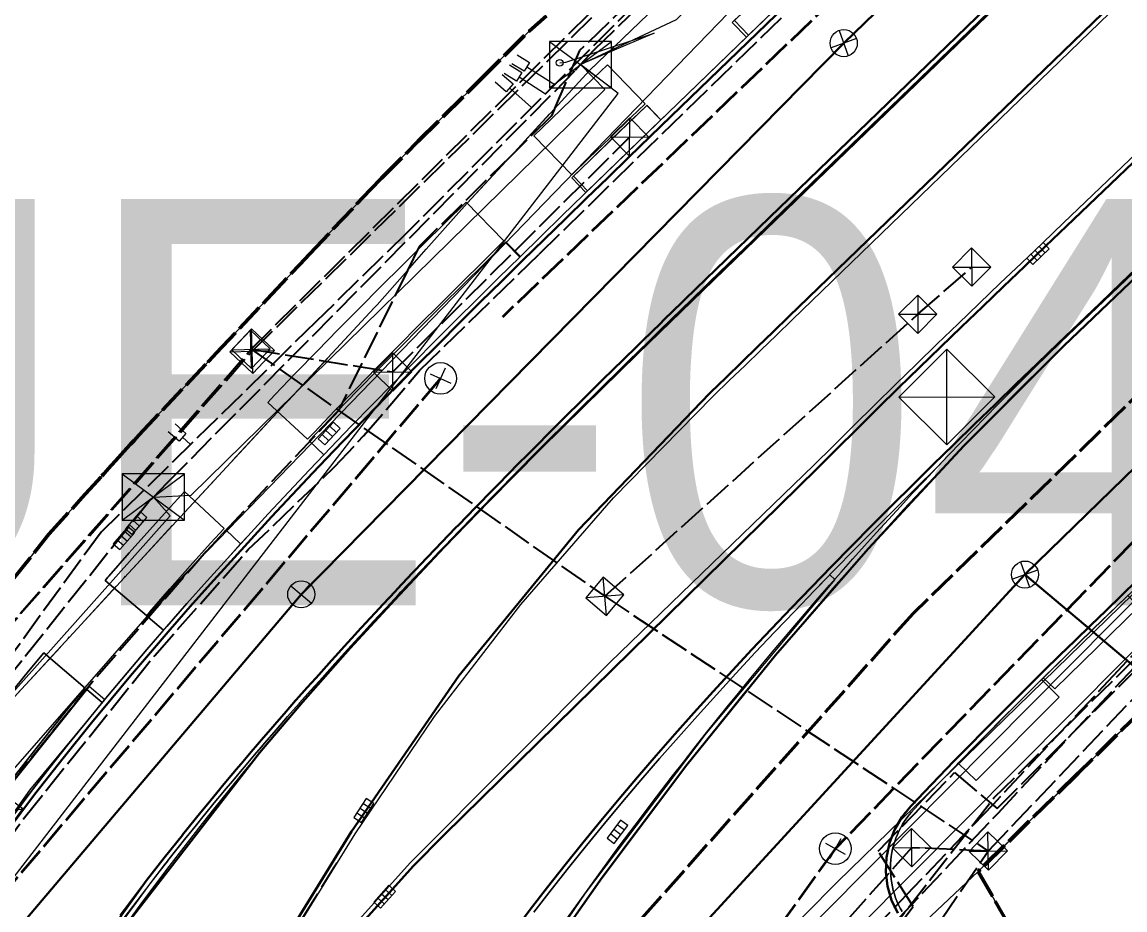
# Model space of a CAD drawing. Header units: metres. Extents: x 105014 to 106600, y 111320 to 118425.
# Drawn here: x 105923.89 to 105972.7, y 115493.17 to 115532.48 of the extents above; entities that cross this region are included whole.
import ezdxf
from ezdxf.enums import TextEntityAlignment as Align

# ---------------------------------------------------------------- set-up
doc = ezdxf.new("R2010")
doc.units = ezdxf.units.M
doc.linetypes.add('DASHDOT', pattern=[3.556, 2.54, -0.508, 0, -0.508])
doc.linetypes.add('DASHED', pattern=[1.524, 1.27, -0.254])
for name, color, linetype, lineweight in [('00-BASE-LIMITE', 7, 'DASHED', 50), ('00-BASE-UE', 42, 'DASHED', 25), ('10-PAV-CALZADA-BRT', 12, 'CONTINUOUS', 30), ('10-PAV-CALZADA-MIXTA', 8, 'CONTINUOUS', 30), ('10-PAV-CICLORUTA', 76, 'CONTINUOUS', 18), ('10-PAV-SARDINEL', 252, 'CONTINUOUS', 13), ('20-EP-ZONA-DURA', 253, 'CONTINUOUS', 13), ('20-EP-ZONA-VERDE', 84, 'CONTINUOUS', 13), ('30-RED-ENEL-NODOS', 11, 'CONTINUOUS', 13), ('30-RED-ENEL-PROY', 1, 'DASHED', 25), ('30-RED-ETB-CAMARA', 151, 'CONTINUOUS', 13), ('30-RED-ETB-EXIST', 145, 'CONTINUOUS', 13), ('30-RED-ETB-PROY', 5, 'DASHED', 25), ('30-RED-MOVISTAR-CAMARA', 141, 'CONTINUOUS', 13), ('30-RED-MOVISTAR-PROY', 4, 'DASHED', 25), ('30-RED-VANTI-EXIST', 52, 'CONTINUOUS', 13), ('30-RED-VANTI-PROY', 2, 'DASHED', 25), ('30-RED-VANTI-RETIRO', 8, 'DASHDOT', 13), ('35-RH-ACUE-DOMICILIARIA', 152, 'CONTINUOUS', 9), ('35-RH-ACUE-MATRIZ-PJ', 150, 'DASHED', 40), ('35-RH-ACUE-MENOR-EXIST', 151, 'CONTINUOUS', 13), ('35-RH-ACUE-MENOR-PROY', 5, 'DASHED', 25), ('35-RH-PLUV-COLECTOR', 96, 'CONTINUOUS', 30), ('35-RH-PLUV-NODOS', 94, 'CONTINUOUS', 13), ('35-RH-SUDS-ZONAS', 92, 'CONTINUOUS', 20), ('36-RH-SAN-COLECTOR-PROY', 6, 'DASHED', 35), ('36-RH-SAN-POZOS', 216, 'CONTINUOUS', 13), ('40-ROT-UE', 7, 'CONTINUOUS', 25), ('60-PREDIAL-LOTE', 42, 'CONTINUOUS', 13)]:
    doc.layers.add(name, color=color, linetype=linetype, lineweight=lineweight)

# ---------------------------------------------------------------- blocks, each defined once
blk = doc.blocks.new('CAM_ETB_T_13')
for p, q in [((-1.375, -1.025), (1.375, 1.025)), ((-1.375, 1.025), (1.375, -1.025))]:
    blk.add_line(p, q)
blk.add_lwpolyline([(-1.375, -1.025), (1.375, -1.025), (1.375, 1.025), (-1.375, 1.025)], close=True)
blk = doc.blocks.new('POSTE')
blk.add_circle((0, 0), 0.15)
blk = doc.blocks.new('CAJA_ENEL')
for p, q in [((-0.6, -0.6), (0.6, 0.6)), ((-0.6, 0.6), (0.6, -0.6))]:
    blk.add_line(p, q)
blk.add_lwpolyline([(-0.6, -0.6), (0.6, -0.6), (0.6, 0.6), (-0.6, 0.6)], close=True)
blk = doc.blocks.new('CT_ENEL')
for p, q in [((-1.5, -1.5), (1.5, 1.5)), ((-1.5, 1.5), (1.5, -1.5))]:
    blk.add_line(p, q)
blk.add_lwpolyline([(-1.5, -1.5), (1.5, -1.5), (1.5, 1.5), (-1.5, 1.5)], close=True)
blk = doc.blocks.new('CAM_MOV_CS_276')
for p, q in [((-0.7, -0.7), (0.7, 0.7)), ((-0.7, 0.7), (0.7, -0.7))]:
    blk.add_line(p, q)
blk.add_lwpolyline([(-0.7, -0.7), (0.7, -0.7), (0.7, 0.7), (-0.7, 0.7)], close=True)
blk = doc.blocks.new('POZO_SAN')
for p, q in [((0, -0.5), (0, 0.5)), ((-0.5, 0), (0.5, 0))]:
    blk.add_line(p, q)
blk.add_circle((0, 0), 0.7)
blk = doc.blocks.new('SUMIDERO')
for p, q in [((-0.25, -0.2), (-0.25, 0.2)), ((0, -0.2), (0, 0.2)), ((0.25, -0.2), (0.25, 0.2))]:
    blk.add_line(p, q)
blk.add_lwpolyline([(-0.5, -0.2), (0.5, -0.2), (0.5, 0.2), (-0.5, 0.2)], close=True)
blk = doc.blocks.new('POZO_PLUV')
for p, q in [((-0.42, -0.42), (0.42, 0.42)), ((-0.42, 0.42), (0.42, -0.42))]:
    blk.add_line(p, q)
blk.add_circle((0, 0), 0.6)

msp = doc.modelspace()

# ---------------------------------------------------------------- linework, layer by layer
at = {"layer": '00-BASE-LIMITE'}
for points in [[(105922.5191, 115506.5959), (105924.6911, 115509.3245), (105925.0757, 115509.8101), (105926.2315, 115511.0845), (105926.5305, 115511.4141), (105927.4165, 115512.3911), (105927.4877, 115512.4695), (105927.6515, 115512.6495), (105927.6835, 115512.6861), (105928.0207, 115513.0573), (105928.5307, 115513.6197), (105928.6939, 115513.7995), (105928.8461, 115513.9623), (105929.0633, 115514.1931), (105932.1075, 115517.4253), (105932.3567, 115517.6899), (105932.4671, 115517.8071), (105934.7405, 115520.2209), (105936.1807, 115521.7501), (105936.6055, 115522.2011), (105939.3087, 115525.0713), (105939.7907, 115525.5783), (105941.4273, 115527.2073), (105944.1507, 115529.9181), (105946.3261, 115532.0831), (105947.0961, 115532.7559)], [(106002.6677, 115530.6899), (105998.6215, 115526.6919), (105998.4809, 115526.5485), (105997.7913, 115525.8805), (105994.5141, 115522.7061), (105987.3751, 115515.7317), (105981.8641, 115510.3417), (105976.6869, 115505.2077), (105970.6365, 115499.2379), (105966.2127, 115494.8823), (105967.6099, 115492.4195), (105962.9853, 115487.2913), (105957.2387, 115480.2861), (105954.0741, 115475.7795), (105950.8003, 115470.6775), (105948.5807, 115466.6893), (105946.2041, 115463.1343), (105944.7265, 115459.7935), (105942.5935, 115454.6079), (105941.8481, 115452.8995), (105939.5729, 115447.1485), (105937.9373, 115442.4903)]]:
    msp.add_lwpolyline(points, dxfattribs=at)
at = {"layer": '00-BASE-UE'}
for points in [[(105922.5191, 115506.5959), (105924.6911, 115509.3245), (105925.0757, 115509.8101), (105926.2315, 115511.0845), (105926.5305, 115511.4141), (105927.4165, 115512.3911), (105927.4877, 115512.4695), (105927.6515, 115512.6495), (105927.6835, 115512.6861), (105928.0207, 115513.0573), (105928.5307, 115513.6197), (105928.6939, 115513.7995), (105928.8461, 115513.9623), (105929.0633, 115514.1931), (105932.1075, 115517.4253), (105932.3567, 115517.6899), (105932.4671, 115517.8071), (105934.7405, 115520.2209), (105936.1807, 115521.7501), (105936.6055, 115522.2011), (105939.3087, 115525.0713), (105939.7907, 115525.5783), (105941.4273, 115527.2073), (105944.1507, 115529.9181), (105946.3261, 115532.0831), (105947.0961, 115532.7559)], [(106002.6677, 115530.6899), (105998.6215, 115526.6919), (105998.4809, 115526.5485), (105997.7913, 115525.8805), (105994.5141, 115522.7061), (105987.3751, 115515.7317), (105981.8641, 115510.3417), (105976.6869, 115505.2077), (105970.6365, 115499.2379), (105966.2127, 115494.8823), (105967.6099, 115492.4195), (105962.9853, 115487.2913), (105957.2387, 115480.2861), (105954.0741, 115475.7795), (105950.8003, 115470.6775), (105948.5807, 115466.6893), (105946.2041, 115463.1343), (105944.7265, 115459.7935), (105942.5935, 115454.6079), (105941.8481, 115452.8995), (105939.5729, 115447.1485), (105937.9373, 115442.4903)]]:
    msp.add_lwpolyline(points, dxfattribs=at)
at = {"layer": '10-PAV-CALZADA-BRT'}
for points in [[(105903.5739, 115434.7275), (105905.8732, 115444.91), (105908.9067, 115454.8985), (105912.6583, 115464.64), (105917.1081, 115474.083), (105922.2326, 115483.1775), (105928.0047, 115491.8754), (105934.3939, 115500.1307), (105936.3113, 115502.3841), (105938.4159, 115504.7627), (105940.3827, 115506.9103), (105942.5741, 115509.2325), (105944.5497, 115511.2727), (105946.8249, 115513.5723), (105948.7343, 115515.4695), (105951.1281, 115517.8177), (105952.5691, 115519.2191), (105955.4463, 115522.0051), (105992.0635, 115557.4137)], [(105993.8673, 115554.2895), (105957.8339, 115519.4455), (105957.1383, 115518.7727), (105956.4429, 115518.0997), (105955.7477, 115517.4265), (105955.0529, 115516.7529), (105954.3587, 115516.0787), (105954.3149, 115516.0359), (105948.5159, 115510.0085), (105943.2204, 115503.5344), (105938.4627, 115496.6553), (105931.8854, 115485.9673), (105925.6075, 115475.1007), (105921.4269, 115467.045), (105917.7908, 115458.7294), (105914.7154, 115450.1905), (105912.2142, 115441.4661)], [(105923.7714, 115466.9922), (105926.9259, 115474.4263), (105929.8192, 115480.0372), (105933.18, 115485.3811), (105936.9841, 115490.4192), (105941.2037, 115495.1147), (105942.5678, 115496.5041), (105959.0785, 115512.7175), (105959.9315, 115513.5713), (105960.8471, 115514.4805), (105961.7657, 115515.3865), (105962.6873, 115516.2897), (105963.6113, 115517.1903), (105964.5375, 115518.0887), (105965.4657, 115518.9851), (105966.3953, 115519.8799), (105967.3261, 115520.7735), (105968.2579, 115521.6661), (105969.1903, 115522.5581), (105970.1231, 115523.4497), (105997.9561, 115550.0527)], [(106001.0245, 115548.1437), (105972.5415, 115520.9197), (105971.6097, 115520.0289), (105970.6791, 115519.1387), (105969.7485, 115518.2473), (105968.8207, 115517.3567), (105967.8951, 115516.4657), (105966.9717, 115515.5739), (105966.0513, 115514.6809), (105965.1337, 115513.7867), (105964.2195, 115512.8907), (105963.3091, 115511.9927), (105962.4027, 115511.0925), (105961.5005, 115510.1897), (105960.6029, 115509.2839), (105959.7101, 115508.3751), (105958.8229, 115507.4627), (105957.9411, 115506.5467), (105957.0653, 115505.6265), (105956.1957, 115504.7021), (105955.3327, 115503.7733), (105954.4767, 115502.8397), (105953.6281, 115501.9009), (105952.7871, 115500.9571), (105951.9541, 115500.0077), (105951.1295, 115499.0527), (105950.3137, 115498.0917), (105949.5071, 115497.1245), (105948.7099, 115496.1511), (105947.9227, 115495.1713), (105947.1459, 115494.1847), (105946.3795, 115493.1915), (105945.6187, 115492.1837)]]:
    msp.add_lwpolyline(points, dxfattribs=at)
at = {"layer": '10-PAV-CALZADA-MIXTA'}
for points in [[(105991.8895, 115557.5935), (105956.9677, 115523.8243), (105956.0327, 115522.9197), (105955.0979, 115522.0148), (105955.0357, 115521.9546), (105954.1638, 115521.1095), (105953.2302, 115520.2037), (105953.1058, 115520.0829), (105952.2976, 115519.2968), (105952.1422, 115519.1454), (105951.3664, 115518.3882), (105951.1804, 115518.2063), (105950.4371, 115517.4779), (105950.114, 115517.1605), (105949.5098, 115516.5656), (105949.0503, 115516.1121), (105948.5845, 115515.6512), (105947.9894, 115515.0607), (105947.6615, 115514.7344), (105947.1431, 115514.2171), (105946.7413, 115513.8148), (105946.2993, 115513.3709), (105945.8243, 115512.8922), (105945.4583, 115512.5221), (105944.9105, 115511.9662), (105944.7039, 115511.7557), (105944.0004, 115511.0366), (105943.952, 115510.9869), (105943.2029, 115510.2154), (105943.0942, 115510.1031), (105942.4565, 115509.4411), (105942.1922, 115509.1658), (105941.8059, 115508.7614), (105941.2946, 115508.2242), (105941.1575, 115508.0795), (105940.5118, 115507.3949), (105940.4018, 115507.2778), (105939.869, 115506.7076), (105939.5145, 115506.3268), (105939.2939, 115506.0885), (105938.7212, 115505.4674), (105938.6323, 115505.3706), (105938.1512, 115504.8436), (105937.756, 115504.4091), (105937.5832, 115504.2179), (105937.0179, 115503.59), (105936.8855, 115503.4424), (105936.5065, 115503.0168), (105936.0215, 115502.47), (105935.9969, 115502.442), (105935.4904, 115501.8645), (105935.1644, 115501.4912), (105934.9859, 115501.2853), (105934.4838, 115500.7039), (105934.3143, 115500.5066), (105934.0307, 115500.1742), (105933.5794, 115499.643), (105933.4715, 115499.5156), (105933.1308, 115499.1095), (105932.6838, 115498.5747), (105932.6365, 115498.5179), (105932.2398, 115498.0373), (105931.8096, 115497.5136), (105931.7973, 115497.4987), (105930.991, 115496.5026), (105930.983, 115496.4925), (105930.1815, 115495.4843), (105930.1775, 115495.4791), (105929.3811, 115494.4587), (105923.4737, 115486.2176)], [(105926.0187, 115442.3022), (105927.3482, 115448.085), (105928.9323, 115453.8032), (105930.7678, 115459.4458), (105932.8513, 115465.0015), (105935.1786, 115470.4597), (105937.7451, 115475.8095), (105939.3719, 115478.9153), (105942.5857, 115484.2654), (105945.9836, 115489.5005), (105949.5616, 115494.6143), (105953.3153, 115499.6005), (105957.2402, 115504.4531), (105961.3315, 115509.1662), (105965.5842, 115513.7342), (105969.9933, 115518.1515), (106001.0131, 115547.7797)], [(105922.0489, 115495.1053), (105924.4365, 115498.2817), (105925.7033, 115499.8973), (105926.9679, 115501.4661), (105927.8275, 115502.5103), (105928.6943, 115503.5459), (105929.5681, 115504.5733), (105930.4481, 115505.5927), (105931.3343, 115506.6043), (105932.2263, 115507.6085), (105933.1235, 115508.6053), (105934.0259, 115509.5951), (105934.9327, 115510.5781), (105935.8439, 115511.5545), (105936.7591, 115512.5247), (105937.6779, 115513.4887), (105938.6001, 115514.4471), (105939.5253, 115515.3999), (105940.4531, 115516.3475), (105941.3833, 115517.2901), (105942.3155, 115518.2281), (105943.2495, 115519.1617), (105944.1849, 115520.0911), (105945.1217, 115521.0167), (105946.0591, 115521.9387), (105946.9973, 115522.8575), (105947.9357, 115523.7731), (105948.8741, 115524.6863), (105949.8105, 115525.5949), (105950.7487, 115526.5041), (105951.6863, 115527.4113), (105952.6227, 115528.3169), (105972.5012, 115547.5392)], [(105973.2465, 115507.7689), (105972.5555, 115507.1037), (105971.8665, 115506.4387), (105971.1797, 115505.7735), (105970.4955, 115505.1081), (105969.8139, 115504.4421), (105969.1351, 115503.7757), (105968.4591, 115503.1083), (105967.7863, 115502.4401), (105967.1169, 115501.7709), (105966.4507, 115501.1003), (105965.7883, 115500.4285), (105965.1297, 115499.7549), (105964.4749, 115499.0799), (105963.8243, 115498.4031), (105963.2259, 115497.7743), (105962.8239, 115497.2781), (105962.5059, 115496.7243), (105962.2802, 115496.1269), (105962.1524, 115495.5011), (105962.1258, 115494.8631), (105962.2011, 115494.2289), (105962.3763, 115493.6148), (105962.6471, 115493.0364)]]:
    msp.add_lwpolyline(points, dxfattribs=at)
at = {"layer": '10-PAV-CICLORUTA'}
for points in [[(105951.4659, 115528.8675), (105950.8519, 115528.2737), (105949.9137, 115527.3659), (105948.9747, 115526.4559), (105948.2231, 115525.7267), (105946.5469, 115527.4443), (105947.3031, 115528.1783), (105948.2437, 115529.0895), (105949.1829, 115529.9983), (105949.7977, 115530.5929), (105951.4659, 115528.8675)], [(105945.2171, 115522.7935), (105944.2793, 115521.8713), (105943.3403, 115520.9435), (105942.4025, 115520.0117), (105941.4659, 115519.0755), (105940.5307, 115518.1345), (105939.5973, 115517.1887), (105938.6661, 115516.2375), (105937.7373, 115515.2811), (105936.8113, 115514.3187), (105936.5179, 115514.0109), (105934.7657, 115515.6481), (105934.8999, 115515.7919), (105935.0779, 115515.9787), (105936.0117, 115516.9491), (105936.9477, 115517.9131), (105937.8857, 115518.8711), (105938.8253, 115519.8233), (105939.7663, 115520.7701), (105940.7083, 115521.7117), (105941.6511, 115522.6483), (105942.5943, 115523.5803), (105943.5375, 115524.5081), (105943.5409, 115524.5113), (105945.2171, 115522.7935)], [(105932.8309, 115510.0655), (105932.2341, 115509.4109), (105931.3317, 115508.4083), (105930.4345, 115507.3981), (105929.5427, 115506.3801), (105929.3919, 115506.2055), (105927.5617, 115507.7553), (105927.6899, 115507.9067), (105927.7317, 115507.9551), (105928.6347, 115508.9859), (105929.5427, 115510.0081), (105930.4555, 115511.0223), (105930.9423, 115511.5563), (105931.0789, 115511.7025), (105932.8309, 115510.0655)], [(105926.6771, 115503.0009), (105926.0383, 115502.2251), (105925.1797, 115501.1643), (105924.3291, 115500.0945), (105923.4977, 115499.0293), (105920.3873, 115494.8569), (105918.4371, 115496.2559), (105921.6025, 115500.5017), (105922.4439, 115501.5797), (105923.3077, 115502.6661), (105924.1791, 115503.7427), (105924.8453, 115504.5521), (105926.6771, 115503.0009)]]:
    msp.add_lwpolyline(points, close=True, dxfattribs=at)
at = {"layer": '10-PAV-SARDINEL'}
for points in [[(105928.2272, 115492.9451), (105928.6102, 115493.4523), (105928.9935, 115493.955), (105929.3811, 115494.4587), (105929.7782, 115494.9698), (105930.1775, 115495.4791), (105930.1815, 115495.4843), (105930.5811, 115495.9893), (105930.983, 115496.4925), (105930.991, 115496.5026), (105931.393, 115497.0015), (105931.7973, 115497.4987), (105931.8096, 115497.5136), (105932.2398, 115498.0373), (105932.6365, 115498.5179), (105932.6838, 115498.5747), (105933.1308, 115499.1095), (105933.4715, 115499.5156), (105933.5794, 115499.643), (105934.0307, 115500.1742), (105934.3143, 115500.5066), (105934.4838, 115500.7039), (105934.9859, 115501.2853), (105935.1644, 115501.4912), (105935.4904, 115501.8645), (105935.9969, 115502.442), (105936.0215, 115502.47), (105936.5065, 115503.0168), (105936.8855, 115503.4424), (105937.0179, 115503.59), (105937.5832, 115504.2179), (105937.756, 115504.4091), (105938.1512, 115504.8436), (105938.6323, 115505.3706), (105938.7212, 115505.4674), (105939.2939, 115506.0885), (105939.5145, 115506.3268), (105939.869, 115506.7076), (105940.4018, 115507.2778), (105940.5118, 115507.3949), (105941.1575, 115508.0795), (105941.2946, 115508.2242), (105941.8059, 115508.7614), (105942.1922, 115509.1658), (105942.4565, 115509.4411), (105943.0942, 115510.1031), (105943.2029, 115510.2154), (105943.952, 115510.9869), (105944.0004, 115511.0366), (105944.7039, 115511.7557), (105944.9105, 115511.9662), (105945.4583, 115512.5221), (105945.8243, 115512.8922), (105946.2993, 115513.3709), (105946.7413, 115513.8148), (105947.1431, 115514.2171), (105947.6615, 115514.7344), (105947.9894, 115515.0607), (105948.5845, 115515.6512), (105949.0503, 115516.1121), (105949.5098, 115516.5656), (105950.114, 115517.1605), (105950.4371, 115517.4779), (105951.1804, 115518.2063), (105951.3664, 115518.3882), (105952.1422, 115519.1454), (105952.2976, 115519.2968), (105953.1058, 115520.0829), (105953.2302, 115520.2037), (105954.1638, 115521.1095), (105955.0357, 115521.9546), (105955.0979, 115522.0148), (105956.0327, 115522.9197), (105956.9677, 115523.8243), (105991.8895, 115557.5935)], [(105928.3129, 115492.6442), (105928.9461, 115493.5097), (105929.5857, 115494.3705), (105930.1886, 115495.1692), (105930.2318, 115495.2264), (105930.3355, 115495.3565), (105930.3386, 115495.3605), (105930.7377, 115495.8649), (105931.1396, 115496.368), (105931.1473, 115496.3778), (105931.5485, 115496.8758), (105931.952, 115497.372), (105931.964, 115497.3865), (105932.3942, 115497.9102), (105932.7905, 115498.3903), (105932.8374, 115498.4466), (105933.2842, 115498.9811), (105933.6244, 115499.3867), (105933.7319, 115499.5136), (105934.183, 115500.0446), (105934.4662, 115500.3766), (105934.6354, 115500.5734), (105935.1372, 115501.1545), (105935.3153, 115501.3599), (105935.6409, 115501.7328), (105936.1472, 115502.3101), (105936.1501, 115502.3134), (105936.1714, 115502.3377), (105936.656, 115502.884), (105937.0347, 115503.3092), (105937.1667, 115503.4564), (105937.7317, 115504.084), (105937.9042, 115504.2748), (105938.2991, 115504.7089), (105938.7798, 115505.2356), (105938.8684, 115505.332), (105939.4408, 115505.9528), (105939.6611, 115506.1907), (105940.0153, 115506.5712), (105940.5478, 115507.1411), (105940.6575, 115507.2579), (105941.3029, 115507.9421), (105941.4397, 115508.0865), (105941.9507, 115508.6234), (105942.3367, 115509.0275), (105942.6007, 115509.3025), (105943.2381, 115509.9642), (105943.3465, 115510.0762), (105944.0954, 115510.8475), (105944.1436, 115510.8969), (105944.8468, 115511.6157), (105945.0531, 115511.826), (105945.6007, 115512.3816), (105945.9664, 115512.7515), (105946.4412, 115513.2299), (105946.8829, 115513.6736), (105947.2845, 115514.0757), (105947.8027, 115514.5927), (105948.1304, 115514.9188), (105948.7253, 115515.5091), (105949.1909, 115515.9699), (105949.6502, 115516.4232), (105950.2543, 115517.0179), (105950.5772, 115517.3352), (105951.3203, 115518.0634), (105951.5062, 115518.2452), (105952.2819, 115519.0022), (105952.4371, 115519.1535), (105953.2452, 115519.9395), (105953.3695, 115520.0602), (105954.3031, 115520.966), (105955.1749, 115521.811), (105955.237, 115521.8711), (105956.1718, 115522.776), (105957.1068, 115523.6806), (105991.9892, 115557.4117)], [(105991.9892, 115557.4117), (105957.1068, 115523.6806), (105956.1718, 115522.776), (105955.237, 115521.8711), (105955.1749, 115521.811), (105954.3031, 115520.966), (105953.3695, 115520.0602), (105953.2452, 115519.9395), (105952.4371, 115519.1535), (105952.2819, 115519.0022), (105951.5062, 115518.2452), (105951.3203, 115518.0634), (105950.5772, 115517.3352), (105950.2543, 115517.0179), (105949.6502, 115516.4232), (105949.1909, 115515.9699), (105948.7253, 115515.5091), (105948.1304, 115514.9188), (105947.8027, 115514.5927), (105947.2845, 115514.0757), (105946.8829, 115513.6736), (105946.4412, 115513.2299), (105945.9664, 115512.7515), (105945.6007, 115512.3816), (105945.0531, 115511.826), (105944.8468, 115511.6157), (105944.1436, 115510.8969), (105944.0954, 115510.8475), (105943.3465, 115510.0762), (105943.2381, 115509.9642), (105942.6007, 115509.3025), (105942.3367, 115509.0275), (105941.9507, 115508.6234), (105941.4397, 115508.0865), (105941.3029, 115507.9421), (105940.6575, 115507.2579), (105940.5478, 115507.1411), (105940.0153, 115506.5712), (105939.6611, 115506.1907), (105939.4408, 115505.9528), (105938.8684, 115505.332), (105938.7798, 115505.2356), (105938.2991, 115504.7089), (105937.9042, 115504.2748), (105937.7317, 115504.084), (105937.1667, 115503.4564), (105937.0347, 115503.3092), (105936.656, 115502.884), (105936.1714, 115502.3377), (105936.1501, 115502.3134), (105936.1472, 115502.3101), (105935.6409, 115501.7328), (105935.3153, 115501.3599), (105935.1372, 115501.1545), (105934.6354, 115500.5734), (105934.4662, 115500.3766), (105934.183, 115500.0446), (105933.7319, 115499.5136), (105933.6244, 115499.3867), (105933.2842, 115498.9811), (105932.8374, 115498.4466), (105932.7905, 115498.3903), (105932.3942, 115497.9102), (105931.964, 115497.3865), (105931.952, 115497.372), (105931.5485, 115496.8758), (105931.1473, 115496.3778), (105931.1396, 115496.368), (105930.7377, 115495.8649), (105930.3386, 115495.3605), (105930.3355, 115495.3565), (105929.9358, 115494.8468), (105929.5393, 115494.3364), (105929.1523, 115493.8334), (105928.7696, 115493.3314), (105928.3871, 115492.825)], [(105992.0454, 115557.3962), (105955.4463, 115522.0051), (105952.5691, 115519.2191), (105951.1281, 115517.8177), (105949.9295, 115516.6453), (105948.7343, 115515.4695), (105947.7779, 115514.5226), (105946.8249, 115513.5723), (105946.0639, 115512.8083), (105945.3055, 115512.0418), (105944.5497, 115511.2727), (105943.8886, 115510.5951), (105943.23, 115509.9151), (105942.5741, 115509.2325), (105941.8399, 115508.4619), (105941.1095, 115507.6878), (105940.3827, 115506.9103), (105939.7234, 115506.1979), (105939.0677, 115505.482), (105938.4159, 115504.7627), (105937.7095, 115503.9742), (105937.0079, 115503.1813), (105936.3113, 115502.3841), (105935.6672, 115501.6372), (105935.028, 115500.8861), (105934.3939, 115500.1307), (105933.7112, 115499.3057), (105933.0346, 115498.4756), (105932.3643, 115497.6404), (105931.7002, 115496.8003), (105931.0423, 115495.9553), (105930.3909, 115495.1053), (105929.7457, 115494.2506), (105929.107, 115493.391), (105928.4747, 115492.5267)], [(105945.6187, 115492.1837), (105946.3795, 115493.1915), (105947.1459, 115494.1847), (105947.9227, 115495.1713), (105948.7099, 115496.1511), (105949.5071, 115497.1245), (105950.3137, 115498.0917), (105951.1295, 115499.0527), (105951.9541, 115500.0077), (105952.7871, 115500.9571), (105953.6281, 115501.9009), (105954.4767, 115502.8397), (105955.3327, 115503.7733), (105956.1957, 115504.7021), (105957.0653, 115505.6265), (105957.9411, 115506.5467), (105958.8229, 115507.4627), (105959.7101, 115508.3751), (105960.6029, 115509.2839), (105961.5005, 115510.1897), (105962.4027, 115511.0925), (105963.3091, 115511.9927), (105964.2195, 115512.8907), (105965.1337, 115513.7867), (105966.0513, 115514.6809), (105966.9717, 115515.5739), (105967.8951, 115516.4657), (105968.8207, 115517.3567), (105969.7485, 115518.2473), (105970.6791, 115519.1387), (105971.6097, 115520.0289), (105972.5415, 115520.9197), (106001.006, 115548.126)], [(105923.6725, 115497.615), (105924.2783, 115498.4041), (105924.9098, 115499.2151), (105925.547, 115500.022), (105926.8129, 115501.5924), (105927.6736, 115502.6381), (105928.5413, 115503.6748), (105929.4162, 115504.7035), (105930.2972, 115505.724), (105931.1844, 115506.7366), (105932.0772, 115507.7418), (105932.9753, 115508.7396), (105933.8785, 115509.7303), (105934.7861, 115510.7142), (105935.6981, 115511.6914), (105936.614, 115512.6623), (105937.5335, 115513.6271), (105938.4563, 115514.5861), (105939.3821, 115515.5395), (105940.3105, 115516.4877), (105941.2412, 115517.4309), (105942.1739, 115518.3694), (105943.1083, 115519.3034), (105944.0441, 115520.2332), (105944.9813, 115521.1592), (105945.9191, 115522.0815), (105946.8575, 115523.0005), (105947.7961, 115523.9163), (105948.7347, 115524.8297), (105949.6713, 115525.7385), (105950.6096, 115526.6478), (105951.5473, 115527.5551), (105952.4837, 115528.4607), (105972.3622, 115547.683)], [(106000.875, 115547.9243), (105969.8546, 115518.2955), (105969.2956, 115517.7523), (105968.7364, 115517.2041), (105968.1825, 115516.6564), (105967.628, 115516.1033), (105967.0789, 115515.5508), (105966.5293, 115514.9929), (105965.985, 115514.4357), (105965.4402, 115513.873), (105964.9008, 115513.311), (105964.4411, 115512.8279), (105964.3597, 115512.7481), (105963.4498, 115511.8506), (105962.5439, 115510.9509), (105961.6423, 115510.0486), (105960.7453, 115509.1434), (105959.8532, 115508.2353), (105958.9667, 115507.3237), (105958.0856, 115506.4084), (105957.2187, 115505.4978), (105957.2106, 115505.4891), (105957.1944, 115505.4729), (105956.3418, 115504.5656), (105955.4797, 115503.6377), (105954.6245, 115502.7049), (105953.7771, 115501.7675), (105952.9369, 115500.8246), (105952.105, 115499.8764), (105951.2815, 115498.9227), (105950.4671, 115497.9634), (105949.6613, 115496.9971), (105948.8652, 115496.0251), (105948.0792, 115495.0468), (105947.3036, 115494.0618), (105946.5386, 115493.0703)], [(105948.0369, 115492.8284), (105948.4877, 115493.4637), (105948.9436, 115494.1004), (105949.3998, 115494.7318), (105949.8613, 115495.3646), (105950.323, 115495.992), (105950.7899, 115496.6207), (105951.2571, 115497.244), (105951.7294, 115497.8687), (105952.202, 115498.4879), (105952.6798, 115499.1084), (105953.1577, 115499.7236), (105953.6409, 115500.3399), (105954.1241, 115500.9508), (105954.6126, 115501.5629), (105955.1012, 115502.1696), (105955.595, 115502.7775), (105956.0888, 115503.3799), (105956.5879, 115503.9834), (105957.0869, 115504.5816), (105957.5912, 115505.1807), (105958.0955, 115505.7745), (105958.605, 115506.3692), (105959.1143, 115506.9586), (105959.629, 115507.5489), (105960.1435, 115508.1338), (105960.6632, 115508.7195), (105961.1828, 115509.3), (105961.7076, 115509.8812), (105962.2322, 115510.4571), (105962.7621, 115511.0337), (105963.2916, 115511.605), (105963.8265, 115512.177), (105964.361, 115512.7437), (105964.9008, 115513.311), (105965.4402, 115513.873), (105965.985, 115514.4357), (105966.5293, 115514.9929), (105967.0789, 115515.5508), (105967.628, 115516.1033), (105968.1825, 115516.6564), (105968.7364, 115517.2041), (105969.2956, 115517.7523), (105969.8546, 115518.2955), (106000.875, 115547.9243)], [(106001.0131, 115547.7797), (105969.9933, 115518.1515), (105969.4353, 115517.6092), (105968.8767, 115517.0616), (105968.3234, 115516.5145), (105967.7696, 115515.962), (105967.2211, 115515.4101), (105966.6721, 115514.8529), (105966.1284, 115514.2962), (105965.5842, 115513.7342), (105965.0454, 115513.1728), (105964.5062, 115512.6061), (105963.9723, 115512.0401), (105963.438, 115511.4687), (105962.909, 115510.8981), (105962.3797, 115510.322), (105961.8557, 115509.7468), (105961.3315, 115509.1662), (105960.8125, 115508.5865), (105960.2933, 115508.0013), (105959.7794, 115507.4171), (105959.2653, 115506.8274), (105958.7565, 115506.2387), (105958.2476, 115505.6447), (105957.744, 115505.0515), (105957.2402, 115504.4531), (105956.7417, 115503.8556), (105956.2432, 115503.2528), (105955.7499, 115502.651), (105955.2567, 115502.0438), (105954.7687, 115501.4378), (105954.2807, 115500.8264), (105953.798, 115500.2161), (105953.3153, 115499.6005), (105952.8379, 115498.986), (105952.3607, 115498.3662), (105951.8886, 115497.7476), (105951.4168, 115497.1237), (105950.9502, 115496.501), (105950.4838, 115495.873), (105950.0226, 115495.2463), (105949.5616, 115494.6143), (105949.1059, 115493.9836), (105948.6505, 115493.3476), (105948.2003, 115492.7129)], [(105972.5012, 115547.5392), (105952.6227, 115528.3169), (105951.6863, 115527.4113), (105950.7487, 115526.5041), (105949.8105, 115525.5949), (105948.8741, 115524.6863), (105947.9357, 115523.7731), (105946.9973, 115522.8575), (105946.0591, 115521.9387), (105945.1217, 115521.0167), (105944.1849, 115520.0911), (105943.2495, 115519.1617), (105942.3155, 115518.2281), (105941.3833, 115517.2901), (105940.4531, 115516.3475), (105939.5253, 115515.3999), (105938.6001, 115514.4471), (105937.6779, 115513.4887), (105936.7591, 115512.5247), (105935.8439, 115511.5545), (105934.9327, 115510.5781), (105934.0259, 115509.5951), (105933.1235, 115508.6053), (105932.2263, 115507.6085), (105931.3343, 115506.6043), (105930.4481, 115505.5927), (105929.5681, 115504.5733), (105928.6943, 115503.5459), (105927.8275, 115502.5103), (105926.9679, 115501.4661), (105925.7033, 115499.8973), (105925.0671, 115499.0917), (105924.4365, 115498.2817), (105923.8315, 115497.4937)], [(105962.579, 115493.1611), (105962.5002, 115493.3202), (105962.4285, 115493.4826), (105962.3641, 115493.6481), (105962.307, 115493.8163), (105962.2575, 115493.9868), (105962.2157, 115494.1594), (105962.1815, 115494.3336), (105962.1551, 115494.5092), (105962.1365, 115494.6858), (105962.1258, 115494.8631), (105962.1229, 115495.0406), (105962.1279, 115495.2181), (105962.1409, 115495.3952), (105962.1616, 115495.5716), (105962.1902, 115495.7468), (105962.2265, 115495.9207), (105962.2704, 115496.0927), (105962.322, 115496.2626), (105962.3811, 115496.4301), (105962.4475, 115496.5947), (105962.5212, 115496.7563), (105962.602, 115496.9144), (105962.6897, 115497.0688), (105962.7842, 115497.2192), (105962.8853, 115497.3652), (105962.9927, 115497.5065), (105963.1063, 115497.643), (105963.2259, 115497.7743), (105963.8243, 115498.4031), (105964.4749, 115499.0799), (105965.1297, 115499.7549), (105965.7883, 115500.4285), (105966.4507, 115501.1003), (105967.1169, 115501.7709), (105967.7863, 115502.4401), (105968.4591, 115503.1083), (105969.1351, 115503.7757), (105969.8139, 115504.4421), (105970.4955, 115505.1081), (105971.1797, 115505.7735), (105971.8665, 115506.4387), (105972.5555, 115507.1037), (105973.2465, 115507.7689)], [(105973.3851, 115507.6247), (105972.6943, 115506.9597), (105972.0055, 115506.2949), (105971.319, 115505.63), (105970.6351, 115504.9649), (105969.9539, 115504.2993), (105969.2754, 115503.6332), (105968.5998, 115502.9662), (105967.9275, 115502.2985), (105967.2586, 115501.6297), (105966.5929, 115500.9596), (105965.931, 115500.2884), (105965.273, 115499.6154), (105964.6188, 115498.941), (105963.9689, 115498.2649), (105963.3728, 115497.6385), (105963.2568, 115497.5111), (105963.1504, 115497.3834), (105963.0477, 115497.2484), (105962.9504, 115497.1077), (105962.861, 115496.9654), (105962.778, 115496.8193), (105962.7016, 115496.6699), (105962.6312, 115496.5154), (105962.568, 115496.3586), (105962.5124, 115496.2011), (105962.4631, 115496.0388), (105962.4212, 115495.875), (105962.3871, 115495.7117), (105962.3596, 115495.5431), (105962.3399, 115495.3755), (105962.3278, 115495.2092), (105962.323, 115495.0404), (105962.3256, 115494.8716), (105962.3358, 115494.7032), (105962.3535, 115494.5351), (105962.3786, 115494.3679), (105962.4111, 115494.2019), (105962.4509, 115494.0381), (105962.4974, 115493.8778), (105962.5524, 115493.7157), (105962.6132, 115493.5594), (105962.6806, 115493.4066), (105962.7564, 115493.2535), (105962.837, 115493.1075)]]:
    msp.add_lwpolyline(points, dxfattribs=at)
at = {"layer": '20-EP-ZONA-DURA'}
for points in [[(105922.5191, 115506.5959), (105924.6911, 115509.3245), (105925.0757, 115509.8101), (105926.2315, 115511.0845), (105926.5305, 115511.4141), (105927.4165, 115512.3911), (105927.4877, 115512.4695), (105927.6515, 115512.6495), (105927.6835, 115512.6861), (105928.0207, 115513.0573), (105928.5307, 115513.6197), (105928.6939, 115513.7995), (105928.8461, 115513.9623), (105929.0633, 115514.1931), (105932.1075, 115517.4253), (105932.3567, 115517.6899), (105932.4671, 115517.8071), (105934.7405, 115520.2209), (105936.1807, 115521.7501), (105936.6055, 115522.2011), (105939.3087, 115525.0713), (105939.7907, 115525.5783), (105941.4273, 115527.2073), (105944.1507, 115529.9181), (105946.3261, 115532.0831), (105947.0961, 115532.7559)], [(105955.417, 115532.5504), (105956.0431, 115531.9025), (105952.4837, 115528.4607), (105952.1659, 115528.1533), (105951.5505, 115528.7895), (105951.5458, 115528.7851), (105951.5355, 115528.7957), (105950.9213, 115528.2017), (105949.9833, 115527.2941), (105949.0443, 115526.3843), (105948.2931, 115525.6551), (105948.3035, 115525.6445), (105948.9215, 115525.0109), (105948.7347, 115524.8297), (105947.7961, 115523.9163), (105946.8575, 115523.0005), (105945.9191, 115522.0815), (105945.9153, 115522.0779), (105945.9038, 115522.0896), (105945.9299, 115522.1159), (105945.3013, 115522.7599), (105944.3495, 115521.8001), (105943.4107, 115520.8725), (105942.4731, 115519.9409), (105941.5367, 115519.0049), (105940.6017, 115518.0641), (105939.6685, 115517.1185), (105938.7377, 115516.1677), (105937.8091, 115515.2115), (105936.8835, 115514.2495), (105936.5909, 115513.9427), (105937.2487, 115513.3281), (105936.614, 115512.6623), (105935.6981, 115511.6914), (105934.7861, 115510.7142), (105933.8785, 115509.7303), (105933.5617, 115509.3827), (105932.9063, 115509.9989), (105932.9039, 115509.9973), (105932.3083, 115509.3437), (105931.4063, 115508.3417), (105930.5095, 115507.3321), (105929.6181, 115506.3145), (105929.4681, 115506.1409), (105930.1551, 115505.5593), (105929.4162, 115504.7035), (105928.5413, 115503.6748), (105927.6736, 115502.6381), (105927.4394, 115502.3536), (105926.7533, 115502.9363), (105926.3428, 115502.4376), (105926.0737, 115502.1151), (105925.2133, 115501.0499), (105924.9767, 115500.7481), (105924.4077, 115500.0327), (105924.2168, 115499.7881), (105923.5067, 115498.9281)], [(105962.837, 115493.1075), (105962.7564, 115493.2535), (105962.6806, 115493.4066), (105962.6132, 115493.5594), (105962.5524, 115493.7157), (105962.4974, 115493.8778), (105962.4509, 115494.0381), (105962.4111, 115494.2019), (105962.3786, 115494.3679), (105962.3535, 115494.5351), (105962.3358, 115494.7032), (105962.3256, 115494.8716), (105962.323, 115495.0404), (105962.3278, 115495.2092), (105962.3399, 115495.3755), (105962.3596, 115495.5431), (105962.3871, 115495.7117), (105962.4212, 115495.875), (105962.4631, 115496.0388), (105962.5124, 115496.2011), (105962.568, 115496.3586), (105962.6312, 115496.5154), (105962.7016, 115496.6699), (105962.778, 115496.8193), (105962.861, 115496.9654), (105962.9504, 115497.1077), (105963.0477, 115497.2484), (105963.1504, 115497.3834), (105963.2568, 115497.5111), (105963.3728, 115497.6385), (105963.9689, 115498.2649), (105964.6188, 115498.941), (105965.273, 115499.6154), (105965.3239, 115499.6675), (105966.1215, 115498.9097), (105966.1242, 115498.9124), (105969.7927, 115502.5981), (105969.0133, 115503.3737), (105969.0845, 115503.4441), (105969.5955, 115502.9655), (105973.3219, 115506.5923)], [(105976.6869, 115505.2077), (105970.6365, 115499.2379), (105966.2127, 115494.8823), (105967.6099, 115492.4195), (105962.9853, 115487.2913), (105957.2387, 115480.2861), (105954.0741, 115475.7795), (105950.8003, 115470.6775)]]:
    msp.add_lwpolyline(points, dxfattribs=at)
for points in [[(105946.5469, 115527.4443), (105948.2231, 115525.7267), (105948.9747, 115526.4559), (105949.9137, 115527.3659), (105950.8519, 115528.2737), (105951.4659, 115528.8675), (105949.7977, 115530.5929), (105949.1829, 115529.9983), (105948.2437, 115529.0895), (105947.3031, 115528.1783), (105946.5469, 115527.4443)], [(105934.7657, 115515.6481), (105936.5179, 115514.0109), (105936.8113, 115514.3187), (105937.7373, 115515.2811), (105938.6661, 115516.2375), (105939.5973, 115517.1887), (105940.5307, 115518.1345), (105941.4659, 115519.0755), (105942.4025, 115520.0117), (105943.3403, 115520.9435), (105944.2793, 115521.8713), (105945.2171, 115522.7935), (105943.5409, 115524.5113), (105943.5375, 115524.5081), (105942.5943, 115523.5803), (105941.6511, 115522.6483), (105940.7083, 115521.7117), (105939.7663, 115520.7701), (105938.8253, 115519.8233), (105937.8857, 115518.8711), (105936.9477, 115517.9131), (105936.0117, 115516.9491), (105935.0779, 115515.9787), (105934.8999, 115515.7919), (105934.7657, 115515.6481)], [(105927.5617, 115507.7553), (105929.3919, 115506.2055), (105929.5427, 115506.3801), (105930.4345, 115507.3981), (105931.3317, 115508.4083), (105932.2341, 115509.4109), (105932.8309, 115510.0655), (105931.0789, 115511.7025), (105930.9423, 115511.5563), (105930.4555, 115511.0223), (105929.5427, 115510.0081), (105928.6347, 115508.9859), (105927.7317, 115507.9551), (105927.6899, 115507.9067), (105927.5617, 115507.7553)], [(105924.8453, 115504.5521), (105924.1791, 115503.7427), (105923.3077, 115502.6661), (105922.4439, 115501.5797), (105921.6025, 115500.5017), (105918.4371, 115496.2559), (105920.3873, 115494.8569), (105923.4977, 115499.0293), (105924.3291, 115500.0945), (105925.1797, 115501.1643), (105926.0383, 115502.2251), (105926.6771, 115503.0009), (105924.8453, 115504.5521)], [(105937.8213, 115495.2641), (105937.1413, 115494.1802), (105937.6742, 115495.0332), (105937.8213, 115495.2641)], [(105933.6743, 115488.5517), (105933.9053, 115488.9358), (105934.8384, 115490.4658), (105935.7777, 115491.992), (105936.7229, 115493.5145), (105936.9617, 115493.8936), (105935.554, 115491.6244), (105935.0394, 115490.788), (105934.9356, 115490.6187), (105933.6743, 115488.5517)]]:
    msp.add_lwpolyline(points, close=True, dxfattribs=at)
at = {"layer": '20-EP-ZONA-VERDE'}
for points in [[(105979.0469, 115554.1471), (105956.0431, 115531.9025), (105955.4175, 115532.5495), (105978.4213, 115554.7941), (105979.0469, 115554.1471)], [(105952.1611, 115528.1487), (105951.5473, 115527.5551), (105950.6097, 115526.6477), (105949.6713, 115525.7385), (105948.9215, 115525.0109), (105948.2931, 115525.6551), (105949.0443, 115526.3843), (105949.9833, 115527.2941), (105950.9213, 115528.2017), (105951.5355, 115528.7957), (105952.1611, 115528.1487)], [(105945.9153, 115522.0779), (105944.9813, 115521.1591), (105944.0443, 115520.2331), (105943.1083, 115519.3033), (105942.1739, 115518.3693), (105941.2411, 115517.4309), (105940.3105, 115516.4877), (105939.3821, 115515.5395), (105938.4563, 115514.5861), (105937.5335, 115513.6271), (105937.2487, 115513.3281), (105936.5909, 115513.9427), (105936.8835, 115514.2495), (105937.8091, 115515.2115), (105938.7377, 115516.1677), (105939.6685, 115517.1185), (105940.6017, 115518.0641), (105941.5367, 115519.0049), (105942.4731, 115519.9409), (105943.4107, 115520.8725), (105944.3495, 115521.8001), (105945.2869, 115522.7219), (105945.9153, 115522.0779)], [(105933.5617, 115509.3827), (105932.9753, 115508.7397), (105932.0771, 115507.7419), (105931.1843, 115506.7367), (105930.2973, 115505.7239), (105930.1551, 115505.5593), (105929.4681, 115506.1409), (105929.6181, 115506.3145), (105930.5095, 115507.3321), (105931.4063, 115508.3417), (105932.3083, 115509.3437), (105932.9039, 115509.9973), (105933.5617, 115509.3827)], [(105973.3219, 115506.5923), (105969.5955, 115502.9655), (105969.0845, 115503.4441), (105972.8337, 115507.0939), (105973.3219, 115506.5923)], [(105969.7927, 115502.5981), (105966.1215, 115498.9097), (105965.3239, 115499.6675), (105969.0133, 115503.3737), (105969.7927, 115502.5981)], [(105927.4403, 115502.3547), (105926.8129, 115501.5927), (105925.9599, 115500.5387), (105925.1147, 115499.4757), (105924.2875, 115498.4159), (105921.1997, 115494.2741), (105920.4685, 115494.7987), (105923.5767, 115498.9679), (105924.4077, 115500.0327), (105925.2579, 115501.1017), (105926.1157, 115502.1617), (105926.7533, 115502.9363), (105927.4403, 115502.3547)]]:
    msp.add_lwpolyline(points, close=True, dxfattribs=at)
for points in [[(105912.9059, 115443.4671), (105915.0955, 115450.8063), (105917.3187, 115457.045), (105919.8423, 115463.1683), (105922.6603, 115469.1619), (105925.7661, 115475.0115), (105932.0571, 115485.8646), (105938.6317, 115496.5483), (105942.1417, 115501.734), (105945.9581, 115506.6984), (105950.0672, 115511.4235), (105954.4539, 115515.8921), (105954.4981, 115515.9353), (105955.1921, 115516.6093), (105955.8867, 115517.2829), (105956.5819, 115517.9561), (105957.2773, 115518.6289), (105957.9731, 115519.3017), (105990.0145, 115550.2855)], [(105993.8069, 115546.3637), (105969.9847, 115523.5943), (105969.0521, 115522.7025), (105968.1195, 115521.8105), (105967.1877, 115520.9179), (105966.2567, 115520.0243), (105965.3267, 115519.1291), (105964.3985, 115518.2325), (105963.4719, 115517.3337), (105962.5475, 115516.4327), (105961.6255, 115515.5291), (105960.7065, 115514.6227), (105959.7903, 115513.7129), (105958.9389, 115512.8607), (105949.9191, 115504.1396), (105941.0607, 115495.2545), (105936.8298, 115490.5463), (105933.0155, 115485.4948), (105929.6456, 115480.1365), (105926.7445, 115474.5105), (105924.1485, 115468.4968), (105921.8744, 115462.3541)], [(105946.5385, 115493.0701), (105947.3035, 115494.0619), (105948.0793, 115495.0467), (105948.8653, 115496.0251), (105949.6613, 115496.9971), (105950.4667, 115497.9629), (105951.2815, 115498.9225), (105952.1051, 115499.8763), (105952.9369, 115500.8245), (105953.7769, 115501.7673), (105954.6247, 115502.7051), (105955.4797, 115503.6377), (105956.3417, 115504.5657), (105957.2105, 115505.4891), (105958.0855, 115506.4083), (105958.9667, 115507.3237), (105959.6413, 115508.0173), (105959.8565, 115507.8081), (105959.8565, 115507.8081), (105954.1641, 115501.0011), (105948.8149, 115493.9213), (105943.8219, 115486.586)]]:
    msp.add_lwpolyline(points, dxfattribs=at)
at = {"layer": '30-RED-ENEL-PROY'}
for points in [[(105934.0221, 115518.0001), (105958.8355, 115542.6283)], [(105940.2977, 115516.9925), (105950.7831, 115527.3955)], [(105963.5353, 115519.5503), (105965.9249, 115521.6335)], [(105949.6815, 115507.0615), (105963.5353, 115519.5503)], [(105918.7983, 115500.5623), (105934.0221, 115518.0001)], [(105934.0221, 115518.0001), (105949.6815, 115507.0615)], [(105934.0221, 115518.0001), (105940.2977, 115516.9925)], [(105966.6531, 115495.7815), (105980.1073, 115509.9405)], [(105949.6815, 115507.0615), (105966.6531, 115495.7815)], [(105963.2571, 115495.9311), (105956.6841, 115488.5193)], [(105966.6531, 115495.7815), (105963.2571, 115495.9311)], [(105948.2083, 115468.8383), (105966.6531, 115495.7815)]]:
    msp.add_lwpolyline(points, dxfattribs=at)
at = {"layer": '30-RED-ETB-EXIST'}
for points in [[(105948.602, 115530.602), (105952.848, 115532.597), (105968.538, 115548.311), (105967.73, 115549.267)], [(105956.253, 115487.577), (105956.191, 115487.639), (106005.613, 115537.41), (106007.499, 115538.407)], [(105947.684, 115530.68), (105947.954, 115530.702), (105951.866, 115531.998), (105948.602, 115530.602)], [(105911.386, 115478.615), (105911.606, 115479.17), (105950.271, 115529.315), (105948.602, 115530.602)], [(105929.701, 115511.457), (105931.38, 115511.543), (105949.68, 115529.504), (105948.602, 115530.602)], [(105914.689, 115491.244), (105913.848, 115491.994), (105930.44, 115510.617), (105929.701, 115511.457)]]:
    msp.add_lwpolyline(points, dxfattribs=at)
at = {"layer": '30-RED-ETB-PROY'}
for points in [[(105948.602, 115530.602), (105949.199, 115531.233), (105967.486, 115549.052), (105967.73, 115549.267)], [(105929.701, 115511.457), (105930.311, 115512.085), (105948.39, 115530.354), (105948.602, 115530.602)], [(105914.689, 115491.244), (105913.57, 115491.313), (105929.482, 115511.244), (105929.701, 115511.457)]]:
    msp.add_lwpolyline(points, dxfattribs=at)
at = {"layer": '30-RED-MOVISTAR-PROY'}
for points in [[(105934.0709, 115517.9135), (105959.0143, 115542.4159)], [(105937.483, 115448.697), (105944.4075, 115466.2629), (105950.9465, 115477.6517), (105966.9039, 115498.1365), (105994.3475, 115525.1989)], [(105918.8143, 115500.5905), (105934.0709, 115517.9135)]]:
    msp.add_lwpolyline(points, dxfattribs=at)
at = {"layer": '30-RED-VANTI-EXIST'}
for points in [[(105947.452, 115528.6485), (105949.0099, 115530.3353), (105959.3889, 115540.3371), (105970.7035, 115551.2123), (105986.9606, 115566.7642)], [(105945.5165, 115526.5528), (105947.452, 115528.6485)], [(105941.7769, 115522.4236), (105943.5945, 115524.4717), (105945.5165, 115526.5528)], [(105940.9451, 115521.4863), (105941.7769, 115522.4236)], [(105939.6004, 115519.9709), (105940.9451, 115521.4863)], [(105909.7021, 115487.5161), (105913.7731, 115491.8957), (105923.8611, 115502.9483), (105930.7015, 115510.3727), (105939.4795, 115519.8347), (105939.6004, 115519.9709)]]:
    msp.add_lwpolyline(points, dxfattribs=at)
at = {"layer": '30-RED-VANTI-PROY'}
for points in [[(105984.1877, 115568.2617), (105984.9231, 115565.3545), (105981.1101, 115561.6191), (105978.9943, 115560.6649), (105967.2897, 115549.2309), (105955.3515, 115537.7441), (105948.5617, 115531.2189), (105947.452, 115528.6485)], [(105903.6201, 115460.6271), (105904.0651, 115461.8769), (105907.1163, 115469.0533), (105908.0091, 115471.0771), (105908.3193, 115472.6523), (105908.3585, 115474.5267), (105915.8881, 115487.6133), (105916.3675, 115488.5871), (105917.5989, 115489.3655), (105919.1695, 115490.8051), (105920.3615, 115492.2653), (105923.9911, 115497.2679), (105929.7607, 115504.4463), (105933.9023, 115509.1291), (105937.7117, 115512.7871), (105939.0075, 115514.1653), (105941.4825, 115517.0507), (105946.7709, 115522.2121), (105959.0391, 115534.1757)], [(105935.9547, 115442.1405), (105937.1793, 115447.2903), (105938.5285, 115451.4691), (105939.5823, 115454.5743), (105940.8037, 115457.4817), (105942.7805, 115461.8657), (105946.0117, 115468.4737), (105948.7819, 115473.1691), (105952.2217, 115478.3055), (105956.2955, 115484.0353), (105963.3279, 115493.3233), (105961.7831, 115495.7759), (105965.1547, 115499.2575), (105967.0451, 115497.6689), (105978.4315, 115509.0515), (105976.9023, 115510.6617), (105979.9129, 115513.6393), (105983.0849, 115513.5903), (105996.5111, 115526.2837), (106001.2819, 115531.2845)], [(105947.452, 115528.6485), (105947.3149, 115528.3309), (105945.5165, 115526.5528)], [(105945.5165, 115526.5528), (105941.4681, 115522.5499)], [(105941.4681, 115522.5499), (105940.9451, 115521.4863)], [(105940.9451, 115521.4863), (105937.9281, 115515.3504)], [(105937.9281, 115515.3504), (105937.8869, 115515.2667), (105932.0377, 115509.0485), (105927.0121, 115503.2771), (105923.9029, 115499.4153), (105919.5625, 115493.5103), (105917.4313, 115490.4319), (105916.4667, 115488.8529), (105914.8718, 115488.1351), (105913.1867, 115487.6669), (105911.4501, 115487.4589), (105909.7021, 115487.5161)]]:
    msp.add_lwpolyline(points, dxfattribs=at)
at = {"layer": '30-RED-VANTI-RETIRO'}
for points in [[(105947.452, 115528.6485), (105949.0099, 115530.3353), (105959.3889, 115540.3371), (105970.7035, 115551.2123), (105986.9606, 115566.7642)], [(105945.5165, 115526.5528), (105947.452, 115528.6485)], [(105941.7769, 115522.4236), (105943.5945, 115524.4717), (105945.5165, 115526.5528)], [(105940.9451, 115521.4863), (105941.7769, 115522.4236)], [(105939.6004, 115519.9709), (105940.9451, 115521.4863)], [(105909.7021, 115487.5161), (105913.7731, 115491.8957), (105923.8611, 115502.9483), (105930.7015, 115510.3727), (105939.4795, 115519.8347), (105939.6004, 115519.9709)]]:
    msp.add_lwpolyline(points, dxfattribs=at)
at = {"layer": '35-RH-ACUE-DOMICILIARIA'}
for points in [[(105945.8012, 115531.0318), (105946.3482, 115530.6994), (105946.11, 115530.3075), (105945.563, 115530.6398)], [(105945.4646, 115530.5945), (105946.0087, 115530.2575), (105945.7672, 115529.8676), (105945.2231, 115530.2046)], [(105945.1369, 115530.1668), (105945.6189, 115529.7458), (105945.3172, 115529.4003), (105944.8352, 115529.8213)], [(105945.8879, 115530.0625), (105947.056, 115529.308)], [(105946.2291, 115530.5034), (105947.4697, 115529.7226)], [(105945.4681, 115529.573), (105946.4438, 115528.6943)], [(105930.6576, 115514.6936), (105931.1396, 115514.2725), (105930.8379, 115513.9271), (105930.3559, 115514.3481)], [(105930.9888, 115514.0998), (105931.3424, 115513.7779)]]:
    msp.add_lwpolyline(points, dxfattribs=at)
at = {"layer": '35-RH-ACUE-MATRIZ-PJ'}
msp.add_lwpolyline([(106041.2357, 115581.8805), (106032.117, 115572.4484), (106014.9319, 115556.9021), (105983.6243, 115526.0795), (105963.3237, 115506.2964), (105946.6149, 115487.5266), (105943.5833, 115483.3365), (105939.1083, 115474.7111), (105935.8903, 115467.5672), (105917.2024, 115477.506)], dxfattribs=at)
at = {"layer": '35-RH-ACUE-MENOR-EXIST'}
for points in [[(105941.61, 115473.6), (105954.06, 115487.66), (105988.4114, 115522.3028), (106002.39, 115536.4)], [(105918.48, 115493.65), (105930.77, 115507.7), (105956.95, 115534.76)], [(105999.62, 115533.4), (105988.4114, 115522.3028), (105976.48, 115510.49), (105959.98, 115494.42), (105942.62, 115476.88), (105940.463, 115474.2515), (105930.68, 115462.33), (105924.46, 115449.02), (105921.67, 115440.22), (105919.14, 115427.68), (105917.79, 115414.84), (105918.61, 115391.86), (105919.08, 115349.85), (105919.42, 115331.08), (105919.8, 115285.79)]]:
    msp.add_lwpolyline(points, dxfattribs=at)
at = {"layer": '35-RH-ACUE-MENOR-PROY'}
for points in [[(105954.3794, 115536.6488), (105940.9485, 115523.1859), (105936.8901, 115519.211), (105927.3869, 115509.903), (105915.853, 115494.075), (105914.6328, 115492.4006), (105913.9418, 115491.4483), (105914.0825, 115490.4843), (105913.3591, 115489.2328), (105912.7235, 115488.132), (105906.5015, 115477.3738), (105905.7723, 115476.1129), (105905.3142, 115475.1035), (105895.0532, 115452.9274), (105891.8707, 115446.0509), (105888.4958, 115424.5631), (105887.1809, 115411.5743), (105887.1303, 115383.3838), (105887.1283, 115382.2776), (105887.1193, 115377.2379)], [(106005.9283, 115535.9366), (105986.7794, 115518.0839), (105982.6255, 115514.2075), (105979.0235, 115510.8529), (105972.3924, 115503.7588), (105966.8687, 115497.8495), (105963.3479, 115494.1684), (105957.9385, 115488.5126), (105957.2424, 115487.7848), (105947.6398, 115472), (105947.3812, 115471.4685), (105938.5531, 115453.3279), (105936.0991, 115448.2526), (105929.7252, 115417.8801), (105929.5934, 115408.3207), (105929.4172, 115385.1468), (105931.1013, 115381.3867)], [(105933.3677, 115194.4042), (105931.2334, 115212.5225), (105930.7731, 115216.4303), (105930.818, 115218.5864), (105931.2569, 115238.1571), (105931.176, 115257.3054), (105931.5626, 115280.7337), (105931.4642, 115300.8994), (105932.9823, 115340.7378), (105931.1075, 115343.8638), (105931.5793, 115381.7278), (105929.9779, 115385.3527), (105930.0388, 115398.523), (105930.1692, 115417.7888), (105936.5151, 115448.201), (105946.9668, 115469.6173), (105957.7115, 115487.5282), (105958.5124, 115488.3721), (105963.7242, 115493.9002), (105967.0881, 115497.4652), (105979.4416, 115510.6825), (106006.1191, 115535.4571)]]:
    msp.add_lwpolyline(points, dxfattribs=at)
at = {"layer": '35-RH-PLUV-COLECTOR'}
for points in [[(106042.0877, 115579.8827), (105968.2781, 115508.0215)], [(106042.0877, 115579.8827), (105968.2781, 115508.0215)], [(105996.7867, 115566.9338), (105960.2568, 115531.5503)], [(105996.7867, 115566.9338), (105960.2568, 115531.5503)], [(105960.2568, 115531.5503), (105936.246, 115507.1456)], [(105960.2568, 115531.5503), (105936.246, 115507.1456)], [(105968.2781, 115508.0215), (105948.8477, 115486.858)], [(105968.2781, 115508.0215), (105948.8477, 115486.858)], [(105976.98, 115500.71), (105968.2781, 115508.0215)], [(105976.98, 115500.71), (105968.2781, 115508.0215)], [(105936.246, 115507.1456), (105914.4428, 115481.4373)], [(105936.246, 115507.1456), (105914.4428, 115481.4373)]]:
    msp.add_lwpolyline(points, dxfattribs=at)
at = {"layer": '35-RH-SUDS-ZONAS'}
for points in [[(105955.9507, 115531.8131), (105955.325, 115532.4601), (105959.2317, 115536.2379), (105959.8574, 115535.5909), (105955.9507, 115531.8131)], [(105948.8484, 115524.9399), (105948.2198, 115525.584), (105951.5356, 115528.7955), (105952.16, 115528.1498), (105948.8484, 115524.9399)], [(105918.2326, 115490.0095), (105918.2326, 115490.0095), (105924.2303, 115498.4781), (105927.5453, 115502.4822), (105926.8595, 115503.0651), (105923.5767, 115498.9679), (105920.4761, 115494.8027), (105917.4946, 115490.5002), (105918.2326, 115490.0095)]]:
    msp.add_lwpolyline(points, close=True, dxfattribs=at)
at = {"layer": '36-RH-SAN-COLECTOR-PROY'}
for points in [[(105983.034, 115555.7393), (105945.1478, 115519.4249)], [(105981.5816, 115518.2573), (105959.8861, 115495.8913)], [(105942.4096, 115516.705), (105915.5936, 115485.08)], [(105959.89, 115495.89), (105944.8492, 115475.0767)]]:
    msp.add_lwpolyline(points, dxfattribs=at)
at = {"layer": '60-PREDIAL-LOTE'}
msp.add_lwpolyline([(106002.5338, 115463.473), (105987.1332, 115465.0582), (105976.4168, 115466.1612), (105967.4245, 115466.9958), (105949.6211, 115468.5587), (105944.9738, 115468.9666), (105942.7631, 115469.1607), (105941.6185, 115469.2612), (105945.5719, 115473.8724), (105945.8375, 115474.1608), (105945.8375, 115474.1608), (105949.5065, 115478.1454), (105953.9105, 115482.7387), (105958.5781, 115487.3629), (105963.3473, 115492.1692), (105966.2127, 115494.8823), (105970.6425, 115499.2297), (105978.2697, 115506.8032), (105987.5667, 115515.9263), (105998.4808, 115526.5485), (106016.227, 115525.9783)], dxfattribs=at)

# ---------------------------------------------------------------- block references
at = {"layer": '30-RED-ENEL-NODOS'}
for name, p, rotation in [('CAJA_ENEL', (105950.7831, 115527.3955), 44.2), ('CAJA_ENEL', (105965.9249, 115521.6335), 315.4), ('CAJA_ENEL', (105963.5352, 115519.5503), 314.8), ('CAJA_ENEL', (105934.022, 115518), 46.6), ('CT_ENEL', (105964.8208, 115515.8875), 45.1), ('CT_ENEL', (105964.8208, 115515.8875), 45.1), ('CAJA_ENEL', (105940.2977, 115516.9925), 45.3), ('CAJA_ENEL', (105949.6814, 115507.0614), 139.7), ('CAJA_ENEL', (105923.0841, 115497.5177), 53.6), ('CAJA_ENEL', (105963.2572, 115495.9311), 45.5), ('CAJA_ENEL', (105966.653, 115495.7814), 46.2)]:
    msp.add_blockref(name, p, dxfattribs=dict(at, rotation=rotation))
at = {"layer": '30-RED-ETB-CAMARA'}
for name, p in [('CAM_ETB_T_13', (105948.602, 115530.602)), ('POSTE', (105947.684, 115530.68)), ('CAM_ETB_T_13', (105929.701, 115511.457))]:
    msp.add_blockref(name, p, dxfattribs=at)
at = {"layer": '30-RED-MOVISTAR-CAMARA', "rotation": 46.8}
msp.add_blockref('CAM_MOV_CS_276', (105934.0708, 115517.9134), dxfattribs=at)
at = {"layer": '35-RH-PLUV-NODOS'}
for name, p, rotation in [('POZO_PLUV', (105960.2568, 115531.5503), 245), ('POZO_PLUV', (105960.2568, 115531.5503), 245), ('SUMIDERO', (105968.857, 115522.2392), 43.7), ('SUMIDERO', (105968.857, 115522.2392), 43.7), ('SUMIDERO', (105968.857, 115522.2392), 43.7), ('SUMIDERO', (105937.4852, 115514.2668), 227), ('SUMIDERO', (105937.4852, 115514.2668), 227), ('SUMIDERO', (105937.4852, 115514.2668), 227), ('SUMIDERO', (105928.9382, 115510.3013), 229), ('SUMIDERO', (105928.9382, 115510.3013), 229), ('SUMIDERO', (105928.3994, 115509.6349), 229), ('POZO_PLUV', (105968.2781, 115508.0215), 245), ('POZO_PLUV', (105968.2781, 115508.0215), 245), ('POZO_PLUV', (105936.246, 115507.1456), 275), ('POZO_PLUV', (105936.246, 115507.1456), 275), ('SUMIDERO', (105939.016, 115497.5756), 237), ('SUMIDERO', (105939.016, 115497.5756), 237), ('SUMIDERO', (105939.016, 115497.5756), 237), ('SUMIDERO', (105950.2367, 115496.6349), 233.6), ('SUMIDERO', (105950.2367, 115496.6349), 233.6), ('SUMIDERO', (105950.2367, 115496.6349), 233.6), ('SUMIDERO', (105939.9363, 115493.7594), 48.1), ('SUMIDERO', (105939.9363, 115493.7594), 48.1), ('SUMIDERO', (105939.9363, 115493.7594), 48.1)]:
    msp.add_blockref(name, p, dxfattribs=dict(at, rotation=rotation))
at = {"layer": '36-RH-SAN-POZOS'}
for p, rotation in [((105942.4096, 115516.705), 245), ((105959.8861, 115495.8913), 240.9)]:
    msp.add_blockref('POZO_SAN', p, dxfattribs=dict(at, rotation=rotation))

# ---------------------------------------------------------------- texts
at = {"layer": '40-ROT-UE'}
msp.add_text('UE-04  (15250.0)', height=18, dxfattribs=at).set_placement((106001.2333, 115515.6545), align=Align.MIDDLE_CENTER)

doc.saveas('drawing.dxf')
